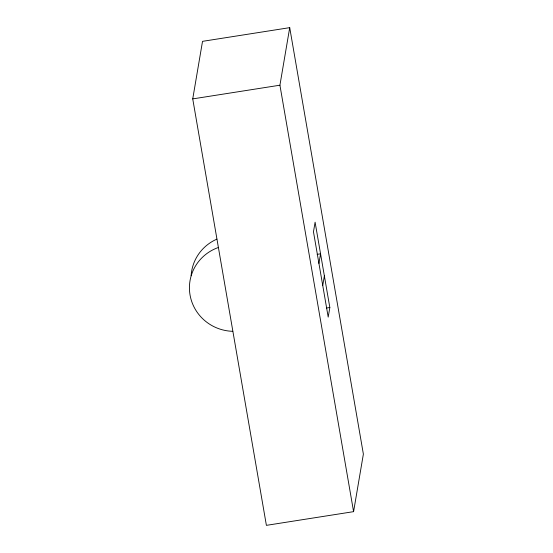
<?xml version="1.0" encoding="UTF-8"?>
<svg xmlns="http://www.w3.org/2000/svg" width="553" height="553" viewBox="0 0 553 553"><rect width="100%" height="100%" fill="white"/><g stroke="black" fill="none" stroke-linecap="round" stroke-linejoin="round"><path stroke-width="0.83" d="M192.734 98.897L202.522 41.344L289.717 27.65L363.376 454.103L353.588 511.656L266.394 525.35L192.734 98.897L279.922 85.203L289.717 27.65M318.929 263.415L320.56 253.82L317.159 254.352M322.738 285.486L324.369 275.892M329.83 307.503L328.199 317.097L313.468 231.804L315.099 222.209L329.83 307.503L326.477 308.028M279.922 85.203L353.588 511.656M232.765 331.316A44.247 43.162 9.7 0 1 190.045 294.991A44.247 43.162 9.7 0 1 218.29 247.516M191.131 275.726A44.247 43.162 9.7 0 1 216.873 239.131"/></g></svg>
